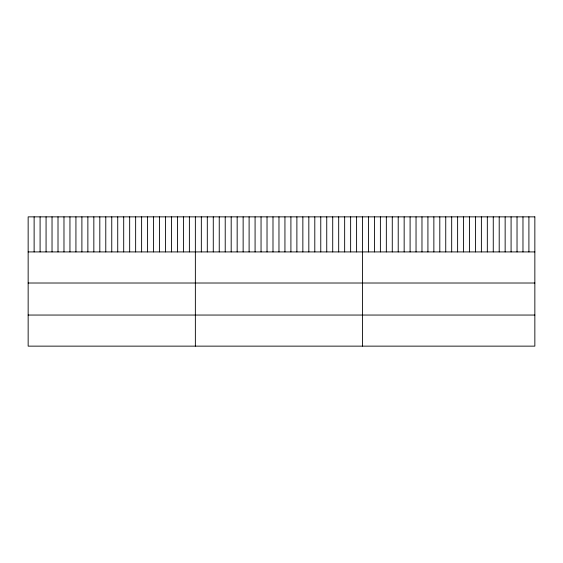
<?xml version="1.0" encoding="UTF-8"?>
<svg xmlns="http://www.w3.org/2000/svg" width="563" height="563" viewBox="0 0 563 563"><rect width="100%" height="100%" fill="white"/><g stroke="black" fill="none" stroke-linecap="round" stroke-linejoin="round"><path stroke-width="0.84" d="M28.15 251.921L534.85 251.921M28.15 283.013L534.85 283.013M28.15 315.048L534.85 315.048M528.91 216.861L528.91 251.921M522.971 216.861L522.971 251.921M517.031 216.861L517.031 251.921M511.084 216.861L511.084 251.921M505.145 216.861L505.145 251.921M499.205 216.861L499.205 251.921M493.265 216.861L493.265 251.921M487.326 216.861L487.326 251.921M481.386 216.861L481.386 251.921M475.446 216.861L475.446 251.921M469.5 216.861L469.5 251.921M463.56 216.861L463.56 251.921M457.62 216.861L457.62 251.921M451.681 216.861L451.681 251.921M445.741 216.861L445.741 251.921M439.802 216.861L439.802 251.921M433.862 216.861L433.862 251.921M427.922 216.861L427.922 251.921M421.976 216.861L421.976 251.921M416.036 216.861L416.036 251.921M410.096 216.861L410.096 251.921M404.157 216.861L404.157 251.921M398.217 216.861L398.217 251.921M392.277 216.861L392.277 251.921M386.338 216.861L386.338 251.921M380.391 216.861L380.391 251.921M374.451 216.861L374.451 251.921M368.512 216.861L368.512 251.921M362.572 216.861L362.572 346.139M356.597 216.861L356.597 251.921M350.629 216.861L350.629 251.921M344.655 216.861L344.655 251.921M338.687 216.861L338.687 251.921M332.712 216.861L332.712 251.921M326.744 216.861L326.744 251.921M320.769 216.861L320.769 251.921M314.794 216.861L314.794 251.921M308.827 216.861L308.827 251.921M302.852 216.861L302.852 251.921M296.884 216.861L296.884 251.921M290.909 216.861L290.909 251.921M284.941 216.861L284.941 251.921M278.966 216.861L278.966 251.921M272.992 216.861L272.992 251.921M267.024 216.861L267.024 251.921M261.049 216.861L261.049 251.921M255.081 216.861L255.081 251.921M249.106 216.861L249.106 251.921M243.139 216.861L243.139 251.921M237.164 216.861L237.164 251.921M231.189 216.861L231.189 251.921M225.221 216.861L225.221 251.921M219.246 216.861L219.246 251.921M213.278 216.861L213.278 251.921M207.304 216.861L207.304 251.921M201.336 216.861L201.336 251.921M195.361 216.861L195.361 346.139M189.386 216.861L189.386 251.921M183.418 216.861L183.418 251.921M177.444 216.861L177.444 251.921M171.476 216.861L171.476 251.921M165.501 216.861L165.501 251.921M159.533 216.861L159.533 251.921M153.558 216.861L153.558 251.921M147.583 216.861L147.583 251.921M141.616 216.861L141.616 251.921M135.641 216.861L135.641 251.921M129.673 216.861L129.673 251.921M123.698 216.861L123.698 251.921M117.73 216.861L117.73 251.921M111.756 216.861L111.756 251.921M105.781 216.861L105.781 251.921M99.813 216.861L99.813 251.921M93.838 216.861L93.838 251.921M87.87 216.861L87.87 251.921M81.895 216.861L81.895 251.921M75.928 216.861L75.928 251.921M69.953 216.861L69.953 251.921M63.978 216.861L63.978 251.921M58.01 216.861L58.01 251.921M52.035 216.861L52.035 251.921M46.067 216.861L46.067 251.921M40.093 216.861L40.093 251.921M34.125 216.861L34.125 251.921M534.85 216.861L28.15 216.861L28.15 346.139L534.85 346.139L534.85 216.861"/></g></svg>
